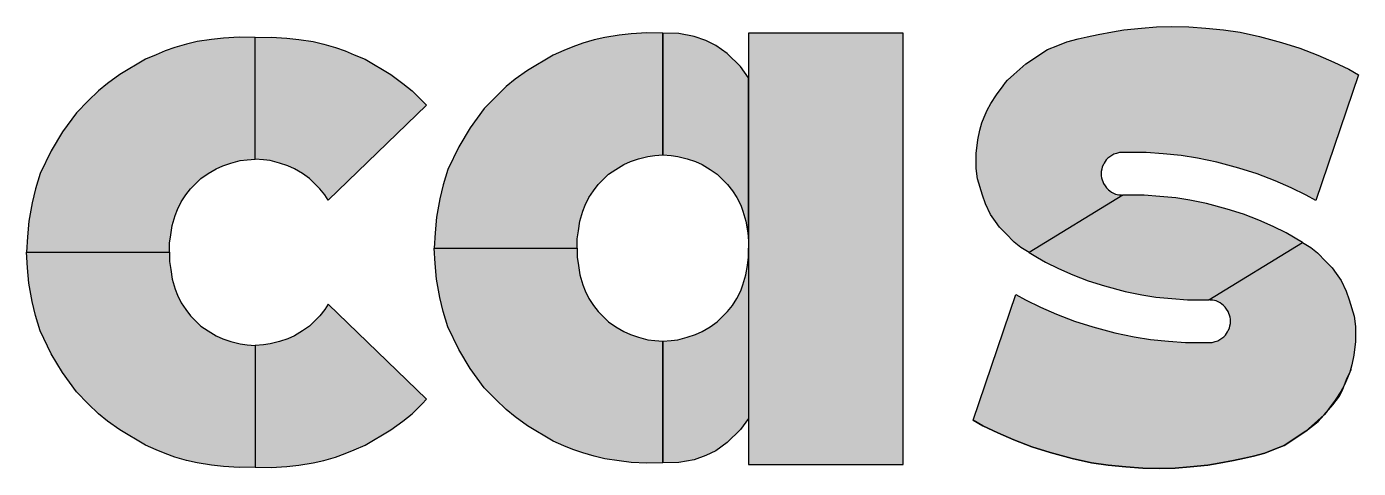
# Model space of a CAD drawing. Extents: x 0 to 119, y 0 to 84.
# Drawn here: x 115.521 to 117.02, y 8.116 to 8.613 of the extents above; entities that cross this region are included whole.
import ezdxf

# ---------------------------------------------------------------- set-up
doc = ezdxf.new("R2010")
doc.units = 0
doc.header["$MEASUREMENT"] = 0
doc.layers.add('16', color=10, linetype='CONTINUOUS')

msp = doc.modelspace()

# ---------------------------------------------------------------- linework, layer by layer
at = {"layer": '16', "linetype": 'Continuous'}
for points in [[(116.649386, 8.359194), (116.640033, 8.364854), (116.632783, 8.370778), (116.623076, 8.380486), (116.615932, 8.387629), (116.611766, 8.394241), (116.606035, 8.402024), (116.600425, 8.413852), (116.596785, 8.423709), (116.591331, 8.442132), (116.589663, 8.453657), (116.589663, 8.470793), (116.591767, 8.486139), (116.593769, 8.496814), (116.596271, 8.504988), (116.598686, 8.511659), (116.602207, 8.51953), (116.606454, 8.526884), (116.612678, 8.536532), (116.620197, 8.546671), (116.622855, 8.550417), (116.625127, 8.553335), (116.632389, 8.55959), (116.64572, 8.571415), (116.669957, 8.587719), (116.681672, 8.592216), (116.691933, 8.596298), (116.70485, 8.599527), (116.714706, 8.601855), (116.727052, 8.604695), (116.743263, 8.607606), (116.755914, 8.609821), (116.776098, 8.611637), (116.793052, 8.613118), (116.810252, 8.613417), (116.82918, 8.613252), (116.848556, 8.611637), (116.868495, 8.609858), (116.887192, 8.607039), (116.908702, 8.602353), (116.93373, 8.595491), (116.954317, 8.589217), (116.974527, 8.581438), (116.992427, 8.573567), (117.009417, 8.565417), (117.020185, 8.559148), (116.972185, 8.417653), (116.961417, 8.423922), (116.944427, 8.432072), (116.926527, 8.439943), (116.906317, 8.447722), (116.88573, 8.453996), (116.860702, 8.460858), (116.839192, 8.465543), (116.820495, 8.468363), (116.800556, 8.470142), (116.78118, 8.471757), (116.762252, 8.471922), (116.754586, 8.471788), (116.753397, 8.471662), (116.751255, 8.471662), (116.747988, 8.470827), (116.744902, 8.469774), (116.742688, 8.468576), (116.740226, 8.467043), (116.738015, 8.465331), (116.736203, 8.46352), (116.734947, 8.46149), (116.733884, 8.459703), (116.733016, 8.458256), (116.731874, 8.455532), (116.731215, 8.452985), (116.730627, 8.450562), (116.730627, 8.447846), (116.730627, 8.44561), (116.731026, 8.443094), (116.731692, 8.440967), (116.732418, 8.439079), (116.733253, 8.436719), (116.734923, 8.434287), (116.73643, 8.432018), (116.738662, 8.429786), (116.740155, 8.428581), (116.742064, 8.427218), (116.744573, 8.425963), (116.74681, 8.424981), (116.748528, 8.424436), (116.750305, 8.423942), (116.753349, 8.423942), (116.75501, 8.423789), (116.649386, 8.359194)], [(115.681504, 8.359489), (115.681504, 8.369839), (115.682885, 8.378973), (115.68454, 8.389726), (115.687883, 8.400989), (115.690447, 8.407664), (115.694722, 8.416287), (115.699711, 8.424029), (115.70523, 8.431014), (115.710818, 8.436602), (115.716823, 8.442607), (115.724913, 8.448028), (115.73386, 8.453471), (115.741427, 8.456869), (115.750601, 8.459871), (115.76111, 8.462707), (115.768783, 8.463541), (115.778008, 8.464316), (115.778013, 8.601293), (115.760028, 8.601629), (115.7424, 8.600624), (115.728875, 8.599056), (115.712606, 8.596588), (115.70075, 8.593831), (115.687654, 8.589971), (115.676626, 8.586111), (115.666425, 8.581837), (115.654293, 8.576737), (115.625476, 8.559446), (115.611756, 8.549561), (115.601393, 8.541273), (115.590016, 8.529896), (115.576718, 8.516598), (115.561137, 8.494868), (115.548157, 8.473629), (115.535964, 8.448064), (115.530458, 8.430758), (115.526918, 8.415025), (115.52292, 8.394338), (115.521412, 8.376873), (115.520592, 8.359489), (115.681504, 8.359489)], [(115.860162, 8.418044), (115.856306, 8.424029), (115.850786, 8.431014), (115.845198, 8.436602), (115.839193, 8.442607), (115.831103, 8.448028), (115.822157, 8.453471), (115.814589, 8.456869), (115.805415, 8.459871), (115.794906, 8.462707), (115.787233, 8.463541), (115.778008, 8.464316), (115.778003, 8.601293), (115.795988, 8.601629), (115.813616, 8.600624), (115.827141, 8.599056), (115.84341, 8.596588), (115.855266, 8.593831), (115.868362, 8.589971), (115.879391, 8.586111), (115.889592, 8.581837), (115.901723, 8.576737), (115.93054, 8.559446), (115.94426, 8.549561), (115.954624, 8.541273), (115.966, 8.529896), (115.971036, 8.52486), (115.860162, 8.418044)], [(116.140586, 8.364162), (116.140586, 8.374511), (116.141967, 8.383646), (116.143621, 8.394398), (116.146964, 8.405662), (116.149528, 8.412337), (116.153803, 8.420959), (116.158792, 8.428701), (116.164312, 8.435687), (116.1699, 8.441275), (116.175905, 8.44728), (116.183995, 8.452701), (116.192941, 8.458144), (116.200508, 8.461541), (116.209683, 8.464544), (116.220191, 8.46738), (116.227864, 8.468214), (116.23709, 8.468988), (116.237094, 8.605965), (116.21911, 8.606302), (116.201481, 8.605297), (116.187957, 8.603729), (116.171687, 8.601261), (116.159832, 8.598503), (116.146736, 8.594644), (116.135707, 8.590784), (116.125506, 8.58651), (116.113375, 8.581409), (116.084558, 8.564119), (116.070837, 8.554234), (116.060474, 8.545945), (116.049097, 8.534568), (116.0358, 8.521271), (116.020218, 8.499541), (116.007239, 8.478302), (115.995046, 8.452736), (115.989539, 8.435431), (115.985999, 8.419698), (115.982002, 8.399011), (115.980493, 8.381546), (115.979674, 8.364162), (116.140586, 8.364162)], [(116.333593, 8.374511), (116.333593, 8.555753), (116.324547, 8.568393), (116.309271, 8.583027), (116.296489, 8.592155), (116.285578, 8.597706), (116.272169, 8.602311), (116.255069, 8.60556), (116.237085, 8.605965), (116.23709, 8.468988), (116.246315, 8.468214), (116.253988, 8.46738), (116.264496, 8.464544), (116.273671, 8.461541), (116.281238, 8.458144), (116.290184, 8.452701), (116.298274, 8.44728), (116.304279, 8.441275), (116.309867, 8.435687), (116.315387, 8.428701), (116.320376, 8.420959), (116.324651, 8.412337), (116.327215, 8.405662), (116.330558, 8.394398), (116.332212, 8.383646), (116.333593, 8.374511), (116.333593, 8.364162)], [(116.507593, 8.606134), (116.333593, 8.606134), (116.333593, 8.120544), (116.507593, 8.120544), (116.507593, 8.606134)], [(116.957385, 8.370513), (116.938925, 8.381475), (116.924382, 8.388451), (116.908235, 8.39555), (116.890679, 8.402308), (116.872385, 8.407883), (116.84924, 8.414229), (116.830495, 8.418312), (116.814778, 8.420683), (116.79657, 8.422308), (116.778975, 8.423774), (116.762461, 8.423918), (116.75501, 8.423789), (116.649386, 8.359194), (116.658739, 8.353535), (116.667845, 8.348233), (116.682389, 8.341257), (116.698535, 8.334157), (116.716091, 8.327399), (116.734386, 8.321824), (116.757531, 8.315478), (116.776275, 8.311395), (116.791993, 8.309025), (116.8102, 8.307399), (116.827796, 8.305933), (116.84431, 8.305789), (116.85176, 8.305919), (116.957385, 8.370513)], [(116.957385, 8.370513), (116.966737, 8.364854), (116.973987, 8.358929), (116.983695, 8.349222), (116.990838, 8.342078), (116.995004, 8.335466), (117.000735, 8.327683), (117.006346, 8.315855), (117.009985, 8.305998), (117.015439, 8.287575), (117.017108, 8.27605), (117.017108, 8.258915), (117.015004, 8.243569), (117.013002, 8.232893), (117.0105, 8.22472), (117.008085, 8.218049), (117.004564, 8.210177), (117.000317, 8.202823), (116.994093, 8.193176), (116.986574, 8.183036), (116.983916, 8.179291), (116.981644, 8.176373), (116.974382, 8.170118), (116.96105, 8.158292), (116.936813, 8.141988), (116.925099, 8.137491), (116.914838, 8.133409), (116.90192, 8.13018), (116.892065, 8.127852), (116.879719, 8.125012), (116.863508, 8.122101), (116.850856, 8.119886), (116.830673, 8.11807), (116.813719, 8.11659), (116.796518, 8.11629), (116.777591, 8.116456), (116.758215, 8.11807), (116.738275, 8.119849), (116.719579, 8.122669), (116.698068, 8.127354), (116.673041, 8.134217), (116.652454, 8.14049), (116.632244, 8.14827), (116.614344, 8.15614), (116.597353, 8.16429), (116.586586, 8.17056), (116.634586, 8.312055), (116.645353, 8.305785), (116.662344, 8.297635), (116.680244, 8.289765), (116.700454, 8.281985), (116.721041, 8.275712), (116.746068, 8.268849), (116.767579, 8.264164), (116.786275, 8.261344), (116.806215, 8.259565), (116.825591, 8.257951), (116.844518, 8.257786), (116.852185, 8.257919), (116.853374, 8.258045), (116.855516, 8.258045), (116.858783, 8.25888), (116.861869, 8.259933), (116.864083, 8.261131), (116.866544, 8.262664), (116.868756, 8.264376), (116.870568, 8.266188), (116.871824, 8.268217), (116.872887, 8.270005), (116.873755, 8.271452), (116.874897, 8.274175), (116.875556, 8.276723), (116.876144, 8.279146), (116.876144, 8.281861), (116.876144, 8.284097), (116.875744, 8.286613), (116.875078, 8.288741), (116.874352, 8.290629), (116.873517, 8.292988), (116.871848, 8.29542), (116.870341, 8.297689), (116.868109, 8.299922), (116.866616, 8.301126), (116.864706, 8.30249), (116.862197, 8.303744), (116.859961, 8.304726), (116.858242, 8.305272), (116.856465, 8.305765), (116.853421, 8.305765), (116.85176, 8.305919), (116.957385, 8.370513)], [(115.681504, 8.359489), (115.681504, 8.34914), (115.682885, 8.340006), (115.68454, 8.329253), (115.687883, 8.31799), (115.690447, 8.311315), (115.694722, 8.302692), (115.699711, 8.29495), (115.70523, 8.287965), (115.710818, 8.282377), (115.716823, 8.276372), (115.724913, 8.270951), (115.73386, 8.265508), (115.741427, 8.26211), (115.750601, 8.259108), (115.76111, 8.256272), (115.768783, 8.255438), (115.778008, 8.254663), (115.778013, 8.117686), (115.760028, 8.117349), (115.7424, 8.118355), (115.728875, 8.119923), (115.712606, 8.122391), (115.70075, 8.125148), (115.687654, 8.129008), (115.676626, 8.132868), (115.666424, 8.137142), (115.654293, 8.142242), (115.625476, 8.159533), (115.611756, 8.169418), (115.601393, 8.177706), (115.590016, 8.189083), (115.576718, 8.202381), (115.561137, 8.224111), (115.548157, 8.24535), (115.535964, 8.270915), (115.530458, 8.288221), (115.526918, 8.303954), (115.52292, 8.324641), (115.521412, 8.342106), (115.520592, 8.359489), (115.681504, 8.359489)], [(116.140586, 8.364162), (116.140586, 8.353813), (116.141967, 8.344679), (116.143621, 8.333926), (116.146964, 8.322663), (116.149528, 8.315988), (116.153803, 8.307365), (116.158792, 8.299623), (116.164312, 8.292638), (116.1699, 8.28705), (116.175905, 8.281045), (116.183995, 8.275624), (116.192941, 8.270181), (116.200508, 8.266783), (116.209683, 8.26378), (116.220191, 8.260945), (116.227864, 8.260111), (116.237089, 8.259336), (116.237094, 8.122359), (116.21911, 8.122022), (116.201481, 8.123027), (116.187957, 8.124596), (116.171687, 8.127064), (116.159832, 8.129821), (116.146736, 8.133681), (116.135707, 8.137541), (116.125506, 8.141814), (116.113375, 8.146915), (116.084558, 8.164205), (116.070837, 8.17409), (116.060474, 8.182379), (116.049097, 8.193756), (116.0358, 8.207054), (116.020218, 8.228783), (116.007239, 8.250022), (115.995046, 8.275588), (115.989539, 8.292894), (115.985999, 8.308627), (115.982002, 8.329314), (115.980493, 8.346778), (115.979674, 8.364162), (116.140586, 8.364162)], [(116.333593, 8.353813), (116.333593, 8.172571), (116.324547, 8.159931), (116.309271, 8.145297), (116.296489, 8.136169), (116.285578, 8.130618), (116.272169, 8.126014), (116.255069, 8.122765), (116.237085, 8.122359), (116.237089, 8.259336), (116.246315, 8.260111), (116.253988, 8.260945), (116.264496, 8.26378), (116.273671, 8.266783), (116.281238, 8.270181), (116.290184, 8.275624), (116.298274, 8.281045), (116.304279, 8.28705), (116.309867, 8.292638), (116.315387, 8.299623), (116.320376, 8.307365), (116.324651, 8.315988), (116.327215, 8.322663), (116.330558, 8.333926), (116.332212, 8.344679), (116.333593, 8.353813), (116.333593, 8.364162)], [(115.860162, 8.300935), (115.856306, 8.29495), (115.850786, 8.287965), (115.845198, 8.282377), (115.839193, 8.276372), (115.831103, 8.270951), (115.822157, 8.265508), (115.814589, 8.26211), (115.805415, 8.259108), (115.794906, 8.256272), (115.787233, 8.255438), (115.778008, 8.254663), (115.778003, 8.117686), (115.795988, 8.117349), (115.813616, 8.118355), (115.827141, 8.119923), (115.84341, 8.122391), (115.855266, 8.125148), (115.868362, 8.129008), (115.879391, 8.132868), (115.889592, 8.137142), (115.901723, 8.142242), (115.93054, 8.159533), (115.94426, 8.169418), (115.954624, 8.177706), (115.966, 8.189083), (115.971036, 8.194119), (115.860162, 8.300935)], [(116.586586, 8.17056), (116.597353, 8.16429), (116.614344, 8.15614), (116.632244, 8.14827), (116.652454, 8.14049), (116.673041, 8.134217), (116.698068, 8.127354), (116.719579, 8.122669), (116.738275, 8.119849), (116.758215, 8.11807), (116.777591, 8.116456), (116.796518, 8.11629), (116.813719, 8.11659), (116.830673, 8.11807), (116.850856, 8.119886), (116.863508, 8.122101), (116.879719, 8.125012), (116.892065, 8.127852), (116.90192, 8.13018), (116.914838, 8.133409), (116.925099, 8.137491), (116.936813, 8.141988), (116.96105, 8.158292), (116.974929, 8.169033), (116.981644, 8.176373), (116.991457, 8.187785), (116.998931, 8.197451), (117.002627, 8.205528), (117.007548, 8.218163), (117.012586, 8.228055)]]:
    msp.add_lwpolyline(points, dxfattribs=at)
for points in [[(116.755914, 8.609821), (116.744902, 8.469774), (116.743263, 8.607606)], [(116.755914, 8.609821), (116.747988, 8.470827), (116.744902, 8.469774)], [(116.755914, 8.609821), (116.751255, 8.471662), (116.747988, 8.470827)], [(116.755914, 8.609821), (116.753397, 8.471662), (116.751255, 8.471662)], [(116.755914, 8.609821), (116.754586, 8.471788), (116.753397, 8.471662)], [(116.755914, 8.609821), (116.762252, 8.471922), (116.754586, 8.471788)], [(116.776098, 8.611637), (116.762252, 8.471922), (116.755914, 8.609821)], [(116.776098, 8.611637), (116.78118, 8.471757), (116.762252, 8.471922)], [(116.793052, 8.613118), (116.78118, 8.471757), (116.776098, 8.611637)], [(116.793052, 8.613118), (116.800556, 8.470142), (116.78118, 8.471757)], [(116.810252, 8.613417), (116.800556, 8.470142), (116.793052, 8.613118)], [(116.810252, 8.613417), (116.820495, 8.468363), (116.800556, 8.470142)], [(116.82918, 8.613252), (116.820495, 8.468363), (116.810252, 8.613417)], [(116.82918, 8.613252), (116.839192, 8.465543), (116.820495, 8.468363)], [(116.848556, 8.611637), (116.839192, 8.465543), (116.82918, 8.613252)], [(116.848556, 8.611637), (116.860702, 8.460858), (116.839192, 8.465543)], [(116.868495, 8.609858), (116.860702, 8.460858), (116.848556, 8.611637)], [(116.868495, 8.609858), (116.88573, 8.453996), (116.860702, 8.460858)], [(116.887192, 8.607039), (116.88573, 8.453996), (116.868495, 8.609858)], [(115.687654, 8.589971), (115.687883, 8.400989), (115.70075, 8.593831)], [(115.687883, 8.400989), (115.690447, 8.407664), (115.70075, 8.593831)], [(115.70075, 8.593831), (115.690447, 8.407664), (115.694722, 8.416287)], [(115.699711, 8.424029), (115.70075, 8.593831), (115.694722, 8.416287)], [(115.70523, 8.431014), (115.70075, 8.593831), (115.699711, 8.424029)], [(115.70523, 8.431014), (115.712606, 8.596588), (115.70075, 8.593831)], [(115.710818, 8.436602), (115.712606, 8.596588), (115.70523, 8.431014)], [(115.710818, 8.436602), (115.716823, 8.442607), (115.712606, 8.596588)], [(115.712606, 8.596588), (115.716823, 8.442607), (115.728875, 8.599056)], [(115.716823, 8.442607), (115.724913, 8.448028), (115.728875, 8.599056)], [(115.724913, 8.448028), (115.73386, 8.453471), (115.728875, 8.599056)], [(115.73386, 8.453471), (115.7424, 8.600624), (115.728875, 8.599056)], [(115.73386, 8.453471), (115.741427, 8.456869), (115.7424, 8.600624)], [(115.741427, 8.456869), (115.750601, 8.459871), (115.7424, 8.600624)], [(115.7424, 8.600624), (115.750601, 8.459871), (115.760028, 8.601629)], [(115.750601, 8.459871), (115.76111, 8.462707), (115.760028, 8.601629)], [(115.760028, 8.601629), (115.76111, 8.462707), (115.778013, 8.601293)], [(115.76111, 8.462707), (115.768783, 8.463541), (115.778013, 8.601293)], [(115.778013, 8.601293), (115.768783, 8.463541), (115.778008, 8.464316)], [(115.778008, 8.464316), (115.778003, 8.601293), (115.795988, 8.601629)], [(115.787233, 8.463541), (115.778008, 8.464316), (115.795988, 8.601629)], [(115.794906, 8.462707), (115.787233, 8.463541), (115.795988, 8.601629)], [(115.794906, 8.462707), (115.795988, 8.601629), (115.805415, 8.459871)], [(115.795988, 8.601629), (115.813616, 8.600624), (115.805415, 8.459871)], [(115.805415, 8.459871), (115.813616, 8.600624), (115.814589, 8.456869)], [(115.813616, 8.600624), (115.827141, 8.599056), (115.814589, 8.456869)], [(115.814589, 8.456869), (115.827141, 8.599056), (115.822157, 8.453471)], [(115.831103, 8.448028), (115.822157, 8.453471), (115.827141, 8.599056)], [(115.831103, 8.448028), (115.827141, 8.599056), (115.84341, 8.596588)], [(115.831103, 8.448028), (115.84341, 8.596588), (115.839193, 8.442607)], [(115.845198, 8.436602), (115.839193, 8.442607), (115.84341, 8.596588)], [(115.845198, 8.436602), (115.84341, 8.596588), (115.855266, 8.593831)], [(115.845198, 8.436602), (115.855266, 8.593831), (115.850786, 8.431014)], [(115.856306, 8.424029), (115.850786, 8.431014), (115.855266, 8.593831)], [(115.856306, 8.424029), (115.855266, 8.593831), (115.868362, 8.589971)], [(116.135707, 8.590784), (116.140586, 8.374511), (116.146736, 8.594644)], [(116.146736, 8.594644), (116.140586, 8.374511), (116.141967, 8.383646)], [(116.141967, 8.383646), (116.143621, 8.394398), (116.146736, 8.594644)], [(116.143621, 8.394398), (116.146964, 8.405662), (116.146736, 8.594644)], [(116.146736, 8.594644), (116.146964, 8.405662), (116.159832, 8.598503)], [(116.146964, 8.405662), (116.149528, 8.412337), (116.159832, 8.598503)], [(116.159832, 8.598503), (116.149528, 8.412337), (116.153803, 8.420959)], [(116.158792, 8.428701), (116.159832, 8.598503), (116.153803, 8.420959)], [(116.164312, 8.435687), (116.159832, 8.598503), (116.158792, 8.428701)], [(116.164312, 8.435687), (116.171687, 8.601261), (116.159832, 8.598503)], [(116.1699, 8.441275), (116.171687, 8.601261), (116.164312, 8.435687)], [(116.1699, 8.441275), (116.175905, 8.44728), (116.171687, 8.601261)], [(116.171687, 8.601261), (116.175905, 8.44728), (116.187957, 8.603729)], [(116.175905, 8.44728), (116.183995, 8.452701), (116.187957, 8.603729)], [(116.183995, 8.452701), (116.192941, 8.458144), (116.187957, 8.603729)], [(116.192941, 8.458144), (116.201481, 8.605297), (116.187957, 8.603729)], [(116.192941, 8.458144), (116.200508, 8.461541), (116.201481, 8.605297)], [(116.200508, 8.461541), (116.209683, 8.464544), (116.201481, 8.605297)], [(116.201481, 8.605297), (116.209683, 8.464544), (116.21911, 8.606302)], [(116.209683, 8.464544), (116.220191, 8.46738), (116.21911, 8.606302)], [(116.21911, 8.606302), (116.220191, 8.46738), (116.237094, 8.605965)], [(116.220191, 8.46738), (116.227864, 8.468214), (116.237094, 8.605965)], [(116.237094, 8.605965), (116.227864, 8.468214), (116.23709, 8.468988)], [(116.255069, 8.60556), (116.237085, 8.605965), (116.23709, 8.468988)], [(116.255069, 8.60556), (116.23709, 8.468988), (116.246315, 8.468214)], [(116.253988, 8.46738), (116.255069, 8.60556), (116.246315, 8.468214)], [(116.264496, 8.464544), (116.255069, 8.60556), (116.253988, 8.46738)], [(116.264496, 8.464544), (116.272169, 8.602311), (116.255069, 8.60556)], [(116.273671, 8.461541), (116.272169, 8.602311), (116.264496, 8.464544)], [(116.273671, 8.461541), (116.285578, 8.597706), (116.272169, 8.602311)], [(116.273671, 8.461541), (116.281238, 8.458144), (116.285578, 8.597706)], [(116.281238, 8.458144), (116.290184, 8.452701), (116.285578, 8.597706)], [(116.285578, 8.597706), (116.290184, 8.452701), (116.296489, 8.592155)], [(116.507593, 8.606134), (116.333593, 8.606134), (116.333593, 8.120544)], [(116.507593, 8.606134), (116.333593, 8.120544), (116.507593, 8.120544)], [(116.507593, 8.606134), (116.507593, 8.120544), (116.507593, 8.606134)], [(116.731026, 8.443094), (116.681672, 8.592216), (116.691933, 8.596298)], [(116.731026, 8.443094), (116.691933, 8.596298), (116.70485, 8.599527)], [(116.730627, 8.44561), (116.70485, 8.599527), (116.714706, 8.601855)], [(116.730627, 8.44561), (116.731026, 8.443094), (116.70485, 8.599527)], [(116.730627, 8.44561), (116.714706, 8.601855), (116.727052, 8.604695)], [(116.743263, 8.607606), (116.730627, 8.450562), (116.727052, 8.604695)], [(116.730627, 8.44561), (116.727052, 8.604695), (116.730627, 8.450562)], [(116.743263, 8.607606), (116.731215, 8.452985), (116.730627, 8.450562)], [(116.743263, 8.607606), (116.731874, 8.455532), (116.731215, 8.452985)], [(116.743263, 8.607606), (116.733016, 8.458256), (116.731874, 8.455532)], [(116.743263, 8.607606), (116.733884, 8.459703), (116.733016, 8.458256)], [(116.743263, 8.607606), (116.734947, 8.46149), (116.733884, 8.459703)], [(116.743263, 8.607606), (116.736203, 8.46352), (116.734947, 8.46149)], [(116.743263, 8.607606), (116.738015, 8.465331), (116.736203, 8.46352)], [(116.743263, 8.607606), (116.740226, 8.467043), (116.738015, 8.465331)], [(116.743263, 8.607606), (116.742688, 8.468576), (116.740226, 8.467043)], [(116.743263, 8.607606), (116.744902, 8.469774), (116.742688, 8.468576)], [(116.887192, 8.607039), (116.906317, 8.447722), (116.88573, 8.453996)], [(116.908702, 8.602353), (116.906317, 8.447722), (116.887192, 8.607039)], [(116.908702, 8.602353), (116.926527, 8.439943), (116.906317, 8.447722)], [(116.93373, 8.595491), (116.926527, 8.439943), (116.908702, 8.602353)], [(116.93373, 8.595491), (116.944427, 8.432072), (116.926527, 8.439943)], [(116.954317, 8.589217), (116.944427, 8.432072), (116.93373, 8.595491)], [(115.666425, 8.581837), (115.654293, 8.576737), (115.681504, 8.359489)], [(115.666425, 8.581837), (115.681504, 8.359489), (115.676626, 8.586111)], [(115.676626, 8.586111), (115.681504, 8.369839), (115.687654, 8.589971)], [(115.676626, 8.586111), (115.681504, 8.359489), (115.681504, 8.369839)], [(115.687654, 8.589971), (115.681504, 8.369839), (115.682885, 8.378973)], [(115.682885, 8.378973), (115.68454, 8.389726), (115.687654, 8.589971)], [(115.68454, 8.389726), (115.687883, 8.400989), (115.687654, 8.589971)], [(115.856306, 8.424029), (115.868362, 8.589971), (115.860162, 8.418044)], [(115.971036, 8.52486), (115.860162, 8.418044), (115.868362, 8.589971)], [(115.971036, 8.52486), (115.868362, 8.589971), (115.879391, 8.586111)], [(115.971036, 8.52486), (115.879391, 8.586111), (115.889592, 8.581837)], [(115.971036, 8.52486), (115.889592, 8.581837), (115.901723, 8.576737)], [(116.140586, 8.364162), (116.113375, 8.581409), (116.084558, 8.564119)], [(116.125506, 8.58651), (116.113375, 8.581409), (116.140586, 8.364162)], [(116.125506, 8.58651), (116.140586, 8.364162), (116.135707, 8.590784)], [(116.135707, 8.590784), (116.140586, 8.364162), (116.140586, 8.374511)], [(116.290184, 8.452701), (116.298274, 8.44728), (116.296489, 8.592155)], [(116.296489, 8.592155), (116.298274, 8.44728), (116.309271, 8.583027)], [(116.298274, 8.44728), (116.304279, 8.441275), (116.309271, 8.583027)], [(116.309271, 8.583027), (116.304279, 8.441275), (116.309867, 8.435687)], [(116.324547, 8.568393), (116.309271, 8.583027), (116.309867, 8.435687)], [(116.64572, 8.571415), (116.669957, 8.587719), (116.649386, 8.359194)], [(116.733253, 8.436719), (116.649386, 8.359194), (116.669957, 8.587719)], [(116.731692, 8.440967), (116.669957, 8.587719), (116.681672, 8.592216)], [(116.733253, 8.436719), (116.669957, 8.587719), (116.731692, 8.440967)], [(116.731026, 8.443094), (116.731692, 8.440967), (116.681672, 8.592216)], [(116.954317, 8.589217), (116.961417, 8.423922), (116.944427, 8.432072)], [(116.974527, 8.581438), (116.961417, 8.423922), (116.954317, 8.589217)], [(116.974527, 8.581438), (116.972185, 8.417653), (116.961417, 8.423922)], [(116.972185, 8.417653), (116.974527, 8.581438), (117.020185, 8.559148)], [(116.974527, 8.581438), (116.992427, 8.573567), (117.020185, 8.559148)], [(115.681504, 8.359489), (115.654293, 8.576737), (115.625476, 8.559446)], [(115.901723, 8.576737), (115.93054, 8.559446), (115.971036, 8.52486)], [(116.140586, 8.364162), (116.084558, 8.564119), (116.070837, 8.554234)], [(116.324547, 8.568393), (116.309867, 8.435687), (116.315387, 8.428701)], [(116.324547, 8.568393), (116.315387, 8.428701), (116.320376, 8.420959)], [(116.324547, 8.568393), (116.320376, 8.420959), (116.324651, 8.412337)], [(116.333593, 8.555753), (116.324547, 8.568393), (116.324651, 8.412337)], [(116.64572, 8.571415), (116.632783, 8.370778), (116.632389, 8.55959)], [(116.64572, 8.571415), (116.640033, 8.364854), (116.632783, 8.370778)], [(116.64572, 8.571415), (116.649386, 8.359194), (116.640033, 8.364854)], [(116.992427, 8.573567), (117.009417, 8.565417), (117.020185, 8.559148)], [(115.681504, 8.359489), (115.611756, 8.549561), (115.601393, 8.541273)], [(115.681504, 8.359489), (115.625476, 8.559446), (115.611756, 8.549561)], [(115.93054, 8.559446), (115.94426, 8.549561), (115.971036, 8.52486)], [(115.971036, 8.52486), (115.94426, 8.549561), (115.966, 8.529896)], [(115.94426, 8.549561), (115.954624, 8.541273), (115.966, 8.529896)], [(116.140586, 8.364162), (116.070837, 8.554234), (116.060474, 8.545945)], [(116.333593, 8.555753), (116.324651, 8.412337), (116.327215, 8.405662)], [(116.333593, 8.555753), (116.327215, 8.405662), (116.330558, 8.394398)], [(116.333593, 8.555753), (116.330558, 8.394398), (116.332212, 8.383646)], [(116.333593, 8.555753), (116.332212, 8.383646), (116.333593, 8.374511)], [(116.333593, 8.555753), (116.333593, 8.374511), (116.333593, 8.374511)], [(116.620197, 8.546671), (116.622855, 8.550417), (116.623076, 8.380486)], [(116.622855, 8.550417), (116.625127, 8.553335), (116.623076, 8.380486)], [(116.623076, 8.380486), (116.625127, 8.553335), (116.632783, 8.370778)], [(116.625127, 8.553335), (116.632389, 8.55959), (116.632783, 8.370778)], [(115.681504, 8.359489), (115.601393, 8.541273), (115.590016, 8.529896)], [(116.140586, 8.364162), (116.049097, 8.534568), (116.0358, 8.521271)], [(116.140586, 8.364162), (116.060474, 8.545945), (116.049097, 8.534568)], [(116.606454, 8.526884), (116.612678, 8.536532), (116.611766, 8.394241)], [(116.611766, 8.394241), (116.612678, 8.536532), (116.615932, 8.387629)], [(116.612678, 8.536532), (116.620197, 8.546671), (116.615932, 8.387629)], [(116.615932, 8.387629), (116.620197, 8.546671), (116.623076, 8.380486)], [(115.681504, 8.359489), (115.590016, 8.529896), (115.576718, 8.516598)], [(116.140586, 8.364162), (116.0358, 8.521271), (116.020218, 8.499541)], [(116.598686, 8.511659), (116.602207, 8.51953), (116.600425, 8.413852)], [(116.600425, 8.413852), (116.602207, 8.51953), (116.606035, 8.402024)], [(116.602207, 8.51953), (116.606454, 8.526884), (116.606035, 8.402024)], [(116.606035, 8.402024), (116.606454, 8.526884), (116.611766, 8.394241)], [(115.681504, 8.359489), (115.576718, 8.516598), (115.561137, 8.494868)], [(116.593769, 8.496814), (116.596271, 8.504988), (116.596785, 8.423709)], [(116.596271, 8.504988), (116.598686, 8.511659), (116.596785, 8.423709)], [(116.596785, 8.423709), (116.598686, 8.511659), (116.600425, 8.413852)], [(115.681504, 8.359489), (115.561137, 8.494868), (115.548157, 8.473629)], [(116.140586, 8.364162), (116.020218, 8.499541), (116.007239, 8.478302)], [(116.593769, 8.496814), (116.596785, 8.423709), (116.591767, 8.486139)], [(115.681504, 8.359489), (115.548157, 8.473629), (115.535964, 8.448064)], [(116.140586, 8.364162), (116.007239, 8.478302), (115.995046, 8.452736)], [(116.591331, 8.442132), (116.589663, 8.453657), (116.591767, 8.486139)], [(116.589663, 8.453657), (116.589663, 8.470793), (116.591767, 8.486139)], [(116.596785, 8.423709), (116.591331, 8.442132), (116.591767, 8.486139)], [(115.681504, 8.359489), (115.535964, 8.448064), (115.530458, 8.430758)], [(116.140586, 8.364162), (115.995046, 8.452736), (115.989539, 8.435431)], [(116.730627, 8.44561), (116.730627, 8.450562), (116.730627, 8.447846)], [(115.681504, 8.359489), (115.530458, 8.430758), (115.526918, 8.415025)], [(116.140586, 8.364162), (115.989539, 8.435431), (115.985999, 8.419698)], [(116.733253, 8.436719), (116.73643, 8.432018), (116.649386, 8.359194)], [(116.649386, 8.359194), (116.73643, 8.432018), (116.738662, 8.429786)], [(116.649386, 8.359194), (116.738662, 8.429786), (116.740155, 8.428581)], [(116.649386, 8.359194), (116.740155, 8.428581), (116.742064, 8.427218)], [(116.733253, 8.436719), (116.731692, 8.440967), (116.732418, 8.439079)], [(116.733253, 8.436719), (116.734923, 8.434287), (116.73643, 8.432018)], [(115.681504, 8.359489), (115.526918, 8.415025), (115.52292, 8.394338)], [(116.140586, 8.364162), (115.985999, 8.419698), (115.982002, 8.399011)], [(116.649386, 8.359194), (116.742064, 8.427218), (116.744573, 8.425963)], [(116.649386, 8.359194), (116.744573, 8.425963), (116.74681, 8.424981)], [(116.74681, 8.424981), (116.748528, 8.424436), (116.649386, 8.359194)], [(116.748528, 8.424436), (116.750305, 8.423942), (116.649386, 8.359194)], [(116.649386, 8.359194), (116.750305, 8.423942), (116.75501, 8.423789)], [(116.957385, 8.370513), (116.75501, 8.423789), (116.649386, 8.359194)], [(116.750305, 8.423942), (116.753349, 8.423942), (116.75501, 8.423789)], [(116.957385, 8.370513), (116.762461, 8.423918), (116.75501, 8.423789)], [(116.957385, 8.370513), (116.778975, 8.423774), (116.762461, 8.423918)], [(116.957385, 8.370513), (116.79657, 8.422308), (116.778975, 8.423774)], [(116.957385, 8.370513), (116.814778, 8.420683), (116.79657, 8.422308)], [(116.957385, 8.370513), (116.830495, 8.418312), (116.814778, 8.420683)], [(116.957385, 8.370513), (116.84924, 8.414229), (116.830495, 8.418312)], [(116.957385, 8.370513), (116.872385, 8.407883), (116.84924, 8.414229)], [(116.140586, 8.364162), (115.982002, 8.399011), (115.980493, 8.381546)], [(116.957385, 8.370513), (116.890679, 8.402308), (116.872385, 8.407883)], [(116.957385, 8.370513), (116.908235, 8.39555), (116.890679, 8.402308)], [(115.681504, 8.359489), (115.52292, 8.394338), (115.521412, 8.376873)], [(116.957385, 8.370513), (116.924382, 8.388451), (116.908235, 8.39555)], [(116.957385, 8.370513), (116.938925, 8.381475), (116.924382, 8.388451)], [(115.681504, 8.359489), (115.521412, 8.376873), (115.520592, 8.359489)], [(116.140586, 8.364162), (115.980493, 8.381546), (115.979674, 8.364162)], [(116.957385, 8.370513), (116.649386, 8.359194), (116.658739, 8.353535)], [(116.957385, 8.370513), (116.658739, 8.353535), (116.667845, 8.348233)], [(116.957385, 8.370513), (116.667845, 8.348233), (116.682389, 8.341257)], [(116.957385, 8.370513), (116.682389, 8.341257), (116.698535, 8.334157)], [(116.957385, 8.370513), (116.698535, 8.334157), (116.716091, 8.327399)], [(116.957385, 8.370513), (116.716091, 8.327399), (116.734386, 8.321824)], [(116.957385, 8.370513), (116.734386, 8.321824), (116.757531, 8.315478)], [(116.957385, 8.370513), (116.757531, 8.315478), (116.776275, 8.311395)], [(116.957385, 8.370513), (116.776275, 8.311395), (116.791993, 8.309025)], [(116.957385, 8.370513), (116.791993, 8.309025), (116.8102, 8.307399)], [(116.957385, 8.370513), (116.8102, 8.307399), (116.827796, 8.305933)], [(116.957385, 8.370513), (116.827796, 8.305933), (116.84431, 8.305789)], [(116.957385, 8.370513), (116.84431, 8.305789), (116.85176, 8.305919)], [(116.853421, 8.305765), (116.85176, 8.305919), (116.957385, 8.370513)], [(116.957385, 8.370513), (116.85176, 8.305919), (116.957385, 8.370513)], [(116.856465, 8.305765), (116.853421, 8.305765), (116.957385, 8.370513)], [(116.858242, 8.305272), (116.856465, 8.305765), (116.957385, 8.370513)], [(116.859961, 8.304726), (116.858242, 8.305272), (116.957385, 8.370513)], [(116.862197, 8.303744), (116.859961, 8.304726), (116.957385, 8.370513)], [(116.864706, 8.30249), (116.862197, 8.303744), (116.957385, 8.370513)], [(116.866616, 8.301126), (116.864706, 8.30249), (116.957385, 8.370513)], [(116.868109, 8.299922), (116.866616, 8.301126), (116.957385, 8.370513)], [(116.870341, 8.297689), (116.868109, 8.299922), (116.957385, 8.370513)], [(116.871848, 8.29542), (116.870341, 8.297689), (116.957385, 8.370513)], [(116.873517, 8.292988), (116.871848, 8.29542), (116.957385, 8.370513)], [(116.874352, 8.290629), (116.873517, 8.292988), (116.957385, 8.370513)], [(116.875078, 8.288741), (116.874352, 8.290629), (116.957385, 8.370513)], [(116.875744, 8.286613), (116.875078, 8.288741), (116.957385, 8.370513)], [(116.876144, 8.284097), (116.875744, 8.286613), (116.957385, 8.370513)], [(116.879719, 8.125012), (116.876144, 8.279146), (116.957385, 8.370513)], [(116.876144, 8.279146), (116.876144, 8.281861), (116.957385, 8.370513)], [(116.876144, 8.281861), (116.876144, 8.284097), (116.957385, 8.370513)], [(116.879719, 8.125012), (116.957385, 8.370513), (116.892065, 8.127852)], [(116.90192, 8.13018), (116.892065, 8.127852), (116.957385, 8.370513)], [(116.914838, 8.133409), (116.90192, 8.13018), (116.957385, 8.370513)], [(116.925099, 8.137491), (116.914838, 8.133409), (116.957385, 8.370513)], [(116.936813, 8.141988), (116.925099, 8.137491), (116.957385, 8.370513)], [(116.96105, 8.158292), (116.936813, 8.141988), (116.957385, 8.370513)], [(116.966737, 8.364854), (116.96105, 8.158292), (116.957385, 8.370513)], [(115.681504, 8.359489), (115.521412, 8.342106), (115.520592, 8.359489)], [(115.681504, 8.359489), (115.52292, 8.324641), (115.521412, 8.342106)], [(115.681504, 8.359489), (115.526918, 8.303954), (115.52292, 8.324641)], [(115.681504, 8.359489), (115.530458, 8.288221), (115.526918, 8.303954)], [(115.681504, 8.359489), (115.535964, 8.270915), (115.530458, 8.288221)], [(115.681504, 8.359489), (115.548157, 8.24535), (115.535964, 8.270915)], [(115.681504, 8.359489), (115.561137, 8.224111), (115.548157, 8.24535)], [(115.681504, 8.359489), (115.576718, 8.202381), (115.561137, 8.224111)], [(115.681504, 8.359489), (115.590016, 8.189083), (115.576718, 8.202381)], [(115.681504, 8.359489), (115.601393, 8.177706), (115.590016, 8.189083)], [(115.681504, 8.359489), (115.611756, 8.169418), (115.601393, 8.177706)], [(115.681504, 8.359489), (115.625476, 8.159533), (115.611756, 8.169418)], [(115.681504, 8.359489), (115.654293, 8.142242), (115.625476, 8.159533)], [(115.666424, 8.137142), (115.654293, 8.142242), (115.681504, 8.359489)], [(115.666424, 8.137142), (115.681504, 8.359489), (115.676626, 8.132868)], [(115.676626, 8.132868), (115.681504, 8.359489), (115.681504, 8.34914)], [(116.140586, 8.364162), (115.980493, 8.346778), (115.979674, 8.364162)], [(116.140586, 8.364162), (115.982002, 8.329314), (115.980493, 8.346778)], [(116.140586, 8.364162), (115.985999, 8.308627), (115.982002, 8.329314)], [(116.140586, 8.364162), (115.989539, 8.292894), (115.985999, 8.308627)], [(116.140586, 8.364162), (115.995046, 8.275588), (115.989539, 8.292894)], [(116.140586, 8.364162), (116.007239, 8.250022), (115.995046, 8.275588)], [(116.140586, 8.364162), (116.020218, 8.228783), (116.007239, 8.250022)], [(116.140586, 8.364162), (116.0358, 8.207054), (116.020218, 8.228783)], [(116.140586, 8.364162), (116.049097, 8.193756), (116.0358, 8.207054)], [(116.140586, 8.364162), (116.060474, 8.182379), (116.049097, 8.193756)], [(116.140586, 8.364162), (116.070837, 8.17409), (116.060474, 8.182379)], [(116.140586, 8.364162), (116.084558, 8.164205), (116.070837, 8.17409)], [(116.140586, 8.364162), (116.113375, 8.146915), (116.084558, 8.164205)], [(116.125506, 8.141814), (116.113375, 8.146915), (116.140586, 8.364162)], [(116.125506, 8.141814), (116.140586, 8.364162), (116.135707, 8.137541)], [(116.135707, 8.137541), (116.140586, 8.364162), (116.140586, 8.353813)], [(116.135707, 8.137541), (116.140586, 8.353813), (116.146736, 8.133681)], [(116.146736, 8.133681), (116.140586, 8.353813), (116.141967, 8.344679)], [(116.333593, 8.172571), (116.332212, 8.344679), (116.333593, 8.353813)], [(116.333593, 8.172571), (116.333593, 8.353813), (116.333593, 8.353813)], [(116.96105, 8.158292), (116.966737, 8.364854), (116.974382, 8.170118)], [(116.966737, 8.364854), (116.973987, 8.358929), (116.974382, 8.170118)], [(116.973987, 8.358929), (116.983695, 8.349222), (116.974382, 8.170118)], [(115.676626, 8.132868), (115.681504, 8.34914), (115.687654, 8.129008)], [(115.687654, 8.129008), (115.681504, 8.34914), (115.682885, 8.340006)], [(115.682885, 8.340006), (115.68454, 8.329253), (115.687654, 8.129008)], [(116.141967, 8.344679), (116.143621, 8.333926), (116.146736, 8.133681)], [(116.333593, 8.172571), (116.330558, 8.333926), (116.332212, 8.344679)], [(116.983695, 8.349222), (116.981644, 8.176373), (116.974382, 8.170118)], [(116.981644, 8.176373), (116.983695, 8.349222), (116.983916, 8.179291)], [(116.983695, 8.349222), (116.990838, 8.342078), (116.983916, 8.179291)], [(116.990838, 8.342078), (116.986574, 8.183036), (116.983916, 8.179291)], [(116.986574, 8.183036), (116.990838, 8.342078), (116.994093, 8.193176)], [(116.990838, 8.342078), (116.995004, 8.335466), (116.994093, 8.193176)], [(115.68454, 8.329253), (115.687883, 8.31799), (115.687654, 8.129008)], [(116.143621, 8.333926), (116.146964, 8.322663), (116.146736, 8.133681)], [(116.333593, 8.172571), (116.327215, 8.322663), (116.330558, 8.333926)], [(116.994093, 8.193176), (116.995004, 8.335466), (117.000317, 8.202823)], [(116.995004, 8.335466), (117.000735, 8.327683), (117.000317, 8.202823)], [(117.000317, 8.202823), (117.000735, 8.327683), (117.004564, 8.210177)], [(117.000735, 8.327683), (117.006346, 8.315855), (117.004564, 8.210177)], [(115.687654, 8.129008), (115.687883, 8.31799), (115.70075, 8.125148)], [(115.687883, 8.31799), (115.690447, 8.311315), (115.70075, 8.125148)], [(115.70075, 8.125148), (115.690447, 8.311315), (115.694722, 8.302692)], [(116.146736, 8.133681), (116.146964, 8.322663), (116.159832, 8.129821)], [(116.146964, 8.322663), (116.149528, 8.315988), (116.159832, 8.129821)], [(116.159832, 8.129821), (116.149528, 8.315988), (116.153803, 8.307365)], [(116.324547, 8.159931), (116.320376, 8.307365), (116.324651, 8.315988)], [(116.333593, 8.172571), (116.324547, 8.159931), (116.324651, 8.315988)], [(116.333593, 8.172571), (116.324651, 8.315988), (116.327215, 8.322663)], [(116.634586, 8.312055), (116.597353, 8.16429), (116.586586, 8.17056)], [(116.634586, 8.312055), (116.614344, 8.15614), (116.597353, 8.16429)], [(116.634586, 8.312055), (116.632244, 8.14827), (116.614344, 8.15614)], [(116.634586, 8.312055), (116.652454, 8.14049), (116.632244, 8.14827)], [(116.634586, 8.312055), (116.645353, 8.305785), (116.652454, 8.14049)], [(117.004564, 8.210177), (117.006346, 8.315855), (117.008085, 8.218049)], [(117.006346, 8.315855), (117.009985, 8.305998), (117.008085, 8.218049)], [(115.699711, 8.29495), (115.70075, 8.125148), (115.694722, 8.302692)], [(115.70523, 8.287965), (115.70075, 8.125148), (115.699711, 8.29495)], [(115.856306, 8.29495), (115.850786, 8.287965), (115.855266, 8.125148)], [(115.856306, 8.29495), (115.855266, 8.125148), (115.868362, 8.129008)], [(115.856306, 8.29495), (115.868362, 8.129008), (115.860162, 8.300935)], [(115.971036, 8.194119), (115.860162, 8.300935), (115.868362, 8.129008)], [(116.158792, 8.299623), (116.159832, 8.129821), (116.153803, 8.307365)], [(116.164312, 8.292638), (116.159832, 8.129821), (116.158792, 8.299623)], [(116.324547, 8.159931), (116.309867, 8.292638), (116.315387, 8.299623)], [(116.324547, 8.159931), (116.315387, 8.299623), (116.320376, 8.307365)], [(116.645353, 8.305785), (116.662344, 8.297635), (116.652454, 8.14049)], [(116.652454, 8.14049), (116.662344, 8.297635), (116.673041, 8.134217)], [(116.662344, 8.297635), (116.680244, 8.289765), (116.673041, 8.134217)], [(117.008085, 8.218049), (117.009985, 8.305998), (117.0105, 8.22472)], [(117.015439, 8.287575), (117.0105, 8.22472), (117.009985, 8.305998)], [(115.70523, 8.287965), (115.712606, 8.122391), (115.70075, 8.125148)], [(115.710818, 8.282377), (115.712606, 8.122391), (115.70523, 8.287965)], [(115.710818, 8.282377), (115.716823, 8.276372), (115.712606, 8.122391)], [(115.845198, 8.282377), (115.839193, 8.276372), (115.84341, 8.122391)], [(115.845198, 8.282377), (115.84341, 8.122391), (115.855266, 8.125148)], [(115.845198, 8.282377), (115.855266, 8.125148), (115.850786, 8.287965)], [(116.164312, 8.292638), (116.171687, 8.127064), (116.159832, 8.129821)], [(116.1699, 8.28705), (116.171687, 8.127064), (116.164312, 8.292638)], [(116.1699, 8.28705), (116.175905, 8.281045), (116.171687, 8.127064)], [(116.171687, 8.127064), (116.175905, 8.281045), (116.187957, 8.124596)], [(116.175905, 8.281045), (116.183995, 8.275624), (116.187957, 8.124596)], [(116.290184, 8.275624), (116.298274, 8.281045), (116.296489, 8.136169)], [(116.296489, 8.136169), (116.298274, 8.281045), (116.309271, 8.145297)], [(116.298274, 8.281045), (116.304279, 8.28705), (116.309271, 8.145297)], [(116.309271, 8.145297), (116.304279, 8.28705), (116.309867, 8.292638)], [(116.324547, 8.159931), (116.309271, 8.145297), (116.309867, 8.292638)], [(116.673041, 8.134217), (116.680244, 8.289765), (116.698068, 8.127354)], [(116.680244, 8.289765), (116.700454, 8.281985), (116.698068, 8.127354)], [(116.698068, 8.127354), (116.700454, 8.281985), (116.719579, 8.122669)], [(116.700454, 8.281985), (116.721041, 8.275712), (116.719579, 8.122669)], [(116.879719, 8.125012), (116.875556, 8.276723), (116.876144, 8.279146)], [(117.015439, 8.287575), (117.013002, 8.232893), (117.0105, 8.22472)], [(117.015439, 8.287575), (117.015004, 8.243569), (117.013002, 8.232893)], [(117.015439, 8.287575), (117.017108, 8.258915), (117.015004, 8.243569)], [(117.015439, 8.287575), (117.017108, 8.27605), (117.017108, 8.258915)], [(115.712606, 8.122391), (115.716823, 8.276372), (115.728875, 8.119923)], [(115.716823, 8.276372), (115.724913, 8.270951), (115.728875, 8.119923)], [(115.724913, 8.270951), (115.73386, 8.265508), (115.728875, 8.119923)], [(115.73386, 8.265508), (115.7424, 8.118355), (115.728875, 8.119923)], [(115.73386, 8.265508), (115.741427, 8.26211), (115.7424, 8.118355)], [(115.814589, 8.26211), (115.827141, 8.119923), (115.822157, 8.265508)], [(115.831103, 8.270951), (115.822157, 8.265508), (115.827141, 8.119923)], [(115.831103, 8.270951), (115.827141, 8.119923), (115.84341, 8.122391)], [(115.831103, 8.270951), (115.84341, 8.122391), (115.839193, 8.276372)], [(116.183995, 8.275624), (116.192941, 8.270181), (116.187957, 8.124596)], [(116.192941, 8.270181), (116.201481, 8.123027), (116.187957, 8.124596)], [(116.192941, 8.270181), (116.200508, 8.266783), (116.201481, 8.123027)], [(116.200508, 8.266783), (116.209683, 8.26378), (116.201481, 8.123027)], [(116.201481, 8.123027), (116.209683, 8.26378), (116.21911, 8.122022)], [(116.209683, 8.26378), (116.220191, 8.260945), (116.21911, 8.122022)], [(116.264496, 8.26378), (116.255069, 8.122765), (116.253988, 8.260945)], [(116.264496, 8.26378), (116.272169, 8.126014), (116.255069, 8.122765)], [(116.273671, 8.266783), (116.272169, 8.126014), (116.264496, 8.26378)], [(116.273671, 8.266783), (116.285578, 8.130618), (116.272169, 8.126014)], [(116.273671, 8.266783), (116.281238, 8.270181), (116.285578, 8.130618)], [(116.281238, 8.270181), (116.290184, 8.275624), (116.285578, 8.130618)], [(116.285578, 8.130618), (116.290184, 8.275624), (116.296489, 8.136169)], [(116.719579, 8.122669), (116.721041, 8.275712), (116.738275, 8.119849)], [(116.721041, 8.275712), (116.746068, 8.268849), (116.738275, 8.119849)], [(116.738275, 8.119849), (116.746068, 8.268849), (116.758215, 8.11807)], [(116.746068, 8.268849), (116.767579, 8.264164), (116.758215, 8.11807)], [(116.758215, 8.11807), (116.767579, 8.264164), (116.777591, 8.116456)], [(116.767579, 8.264164), (116.786275, 8.261344), (116.777591, 8.116456)], [(116.879719, 8.125012), (116.866544, 8.262664), (116.868756, 8.264376)], [(116.879719, 8.125012), (116.868756, 8.264376), (116.870568, 8.266188)], [(116.879719, 8.125012), (116.870568, 8.266188), (116.871824, 8.268217)], [(116.879719, 8.125012), (116.871824, 8.268217), (116.872887, 8.270005)], [(116.879719, 8.125012), (116.872887, 8.270005), (116.873755, 8.271452)], [(116.879719, 8.125012), (116.873755, 8.271452), (116.874897, 8.274175)], [(116.879719, 8.125012), (116.874897, 8.274175), (116.875556, 8.276723)], [(115.741427, 8.26211), (115.750601, 8.259108), (115.7424, 8.118355)], [(115.7424, 8.118355), (115.750601, 8.259108), (115.760028, 8.117349)], [(115.750601, 8.259108), (115.76111, 8.256272), (115.760028, 8.117349)], [(115.760028, 8.117349), (115.76111, 8.256272), (115.778013, 8.117686)], [(115.76111, 8.256272), (115.768783, 8.255438), (115.778013, 8.117686)], [(115.778013, 8.117686), (115.768783, 8.255438), (115.778008, 8.254663)], [(115.778008, 8.254663), (115.778003, 8.117686), (115.795988, 8.117349)], [(115.787233, 8.255438), (115.778008, 8.254663), (115.795988, 8.117349)], [(115.794906, 8.256272), (115.787233, 8.255438), (115.795988, 8.117349)], [(115.794906, 8.256272), (115.795988, 8.117349), (115.805415, 8.259108)], [(115.795988, 8.117349), (115.813616, 8.118355), (115.805415, 8.259108)], [(115.805415, 8.259108), (115.813616, 8.118355), (115.814589, 8.26211)], [(115.813616, 8.118355), (115.827141, 8.119923), (115.814589, 8.26211)], [(116.21911, 8.122022), (116.220191, 8.260945), (116.237094, 8.122359)], [(116.220191, 8.260945), (116.227864, 8.260111), (116.237094, 8.122359)], [(116.237094, 8.122359), (116.227864, 8.260111), (116.237089, 8.259336)], [(116.255069, 8.122765), (116.237085, 8.122359), (116.237089, 8.259336)], [(116.255069, 8.122765), (116.237089, 8.259336), (116.246315, 8.260111)], [(116.253988, 8.260945), (116.255069, 8.122765), (116.246315, 8.260111)], [(116.777591, 8.116456), (116.786275, 8.261344), (116.796518, 8.11629)], [(116.786275, 8.261344), (116.806215, 8.259565), (116.796518, 8.11629)], [(116.796518, 8.11629), (116.806215, 8.259565), (116.813719, 8.11659)], [(116.806215, 8.259565), (116.825591, 8.257951), (116.813719, 8.11659)], [(116.813719, 8.11659), (116.825591, 8.257951), (116.830673, 8.11807)], [(116.825591, 8.257951), (116.844518, 8.257786), (116.830673, 8.11807)], [(116.830673, 8.11807), (116.844518, 8.257786), (116.850856, 8.119886)], [(116.844518, 8.257786), (116.852185, 8.257919), (116.850856, 8.119886)], [(116.863508, 8.122101), (116.850856, 8.119886), (116.852185, 8.257919)], [(116.863508, 8.122101), (116.852185, 8.257919), (116.853374, 8.258045)], [(116.863508, 8.122101), (116.853374, 8.258045), (116.855516, 8.258045)], [(116.863508, 8.122101), (116.855516, 8.258045), (116.858783, 8.25888)], [(116.863508, 8.122101), (116.858783, 8.25888), (116.861869, 8.259933)], [(116.863508, 8.122101), (116.861869, 8.259933), (116.864083, 8.261131)], [(116.879719, 8.125012), (116.863508, 8.122101), (116.864083, 8.261131)], [(116.879719, 8.125012), (116.864083, 8.261131), (116.866544, 8.262664)], [(115.971036, 8.194119), (115.868362, 8.129008), (115.879391, 8.132868)], [(115.971036, 8.194119), (115.879391, 8.132868), (115.889592, 8.137142)], [(115.971036, 8.194119), (115.889592, 8.137142), (115.901723, 8.142242)], [(115.901723, 8.142242), (115.93054, 8.159533), (115.971036, 8.194119)], [(115.93054, 8.159533), (115.94426, 8.169418), (115.971036, 8.194119)], [(115.971036, 8.194119), (115.94426, 8.169418), (115.966, 8.189083)], [(115.94426, 8.169418), (115.954624, 8.177706), (115.966, 8.189083)]]:
    msp.add_solid(points, dxfattribs=at)

doc.saveas('drawing.dxf')
